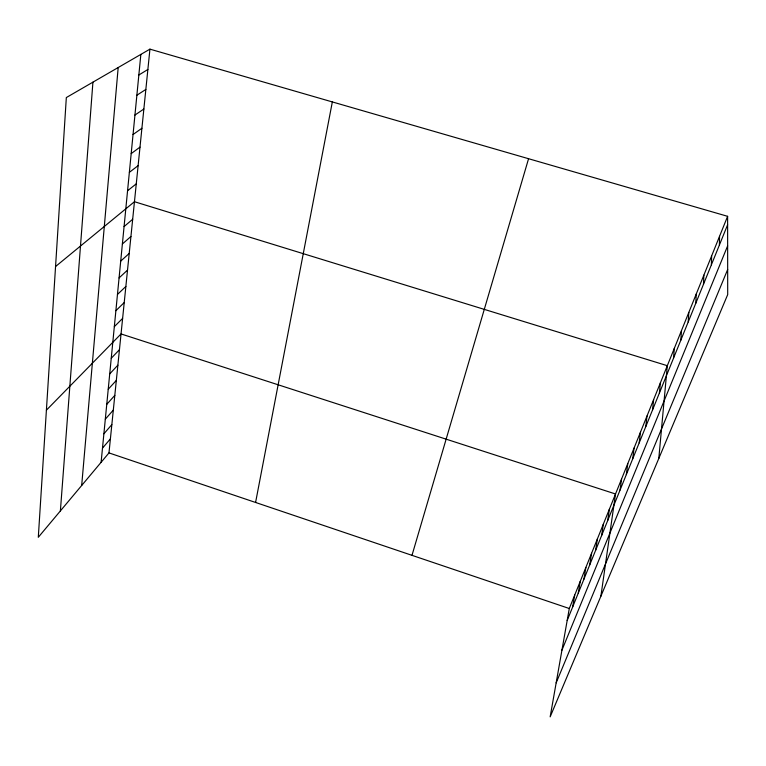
<?xml version="1.0" encoding="UTF-8"?>
<svg xmlns="http://www.w3.org/2000/svg" width="766" height="766" viewBox="0 0 766 766"><rect width="100%" height="100%" fill="white"/><g stroke="black" fill="none" stroke-linecap="round" stroke-linejoin="round"><path stroke-width="1.15" d="M719.408 244.996L719.533 236.321M711.375 264.825L711.624 255.921M703.494 284.253L703.868 275.128M695.777 303.298L696.275 293.952M688.213 321.959L688.816 312.413M680.792 340.257L681.51 330.519M60.38 510.922L92.925 82.153M673.515 358.191L674.339 348.271M81.684 485.472L118.184 67.523M658.798 458.489L667.31 365.698L134.452 201.717L55.554 266.53M101.112 462.291L140.848 54.405M659.392 393.044L660.407 382.789M149.935 49.148L66.326 97.56L38.3 537.282L108.973 452.907L149.935 49.148L727.614 216.318L727.7 294.604L550.16 716.852L569.291 608.51L727.614 216.318M652.527 409.982L653.637 399.565M645.786 426.595L646.992 416.024M639.179 442.901L640.472 432.187M632.687 458.911L634.066 448.062M626.32 474.623L627.775 463.641M620.058 490.049L621.59 478.951M600.889 596.207L615.519 493.984L121.038 333.938L46.4 410.174M607.697 520.545L609.382 509.208M601.597 535.597L603.349 524.155M595.603 550.381L597.423 538.833M589.715 564.906L591.591 553.263M583.931 579.173L585.875 567.434M578.244 593.19L580.255 581.365M572.662 606.959L574.72 595.058M255.585 502.467L332.339 101.935M411.993 555.34L528.569 158.715M567.175 620.498L727.623 224.744M561.938 650.181L727.643 245.867M556.164 682.87L727.671 269.527M102.481 448.158L110.39 438.88M103.889 433.795L111.836 424.623M105.306 419.194L113.311 410.126M106.752 404.343L114.804 395.4M108.226 389.243L116.327 380.415M109.72 373.885L117.868 365.19M111.242 358.258L119.439 349.698M114.326 326.661L122.617 318.388M115.877 310.699L124.216 302.57M117.466 294.45L125.854 286.474M119.075 277.924L127.51 270.111M120.712 261.11L129.205 253.46M122.378 243.99L130.919 236.512M124.073 226.564L132.671 219.268M127.568 190.753L136.262 183.85M129.358 172.35L138.11 165.657M131.187 153.612L139.986 147.129M133.045 134.519L141.901 128.257M134.94 115.053L143.855 109.031M136.875 95.223L145.846 89.45M138.847 75.011L147.867 69.486M108.973 452.907L569.291 608.51"/></g></svg>
